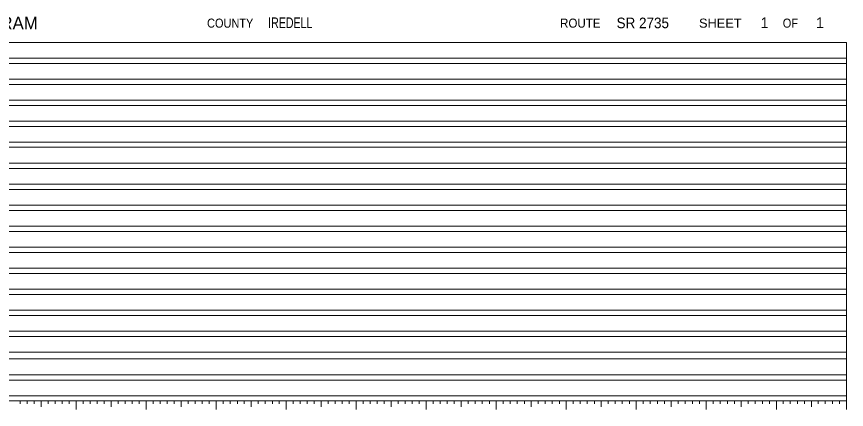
# Model space of a CAD drawing. Extents: x 3.43 to 12.38, y -6.32 to 0.5.
# Drawn here: x 7.452 to 12.384, y -1.836 to 0.499 of the extents above; entities that cross this region are included whole.
import ezdxf
from ezdxf.enums import TextEntityAlignment as Align

# ---------------------------------------------------------------- set-up
doc = ezdxf.new("R2010")
doc.units = 0
doc.header["$LTSCALE"] = 0.017
doc.layers.add('1', color=7, linetype='Continuous', lineweight=13)

msp = doc.modelspace()

# ---------------------------------------------------------------- linework, layer by layer
at = {"layer": '1'}
for p, q in [((3.428, 0.346), (12.384, 0.346)), ((12.384, -1.786), (12.384, 0.346)), ((4.061, 0.251), (12.384, 0.251)), ((3.428, 0.221), (12.384, 0.221)), ((4.868, 0.127), (12.384, 0.127)), ((3.644, 0.095), (12.384, 0.095)), ((4.061, 0.002), (12.384, 0.002)), ((3.644, -0.029), (12.384, -0.029)), ((4.819, -0.122), (12.384, -0.122)), ((3.644, -0.154), (12.384, -0.154)), ((3.644, -0.278), (12.384, -0.278)), ((4.823, -0.248), (12.384, -0.248)), ((4.061, -0.373), (12.384, -0.373)), ((3.644, -0.404), (12.384, -0.404)), ((3.644, -0.529), (12.384, -0.529)), ((4.626, -0.497), (12.384, -0.497)), ((4.57, -0.622), (12.384, -0.622)), ((3.644, -0.653), (12.384, -0.653)), ((3.644, -0.778), (12.384, -0.778)), ((4.666, -0.747), (12.384, -0.747)), ((4.776, -0.872), (12.384, -0.872)), ((3.644, -0.903), (12.384, -0.903)), ((3.644, -1.028), (12.384, -1.028)), ((4.061, -0.997), (12.384, -0.997)), ((4.061, -1.121), (12.384, -1.121)), ((3.644, -1.153), (12.384, -1.153)), ((3.644, -1.277), (12.384, -1.277)), ((4.061, -1.247), (12.384, -1.247)), ((4.061, -1.371), (12.384, -1.371)), ((3.644, -1.403), (12.384, -1.403)), ((4.061, -1.495), (12.384, -1.495)), ((3.428, -1.536), (12.384, -1.536)), ((4.061, -1.63), (12.384, -1.63)), ((4.061, -1.755), (12.384, -1.755)), ((7.473, -1.803), (7.473, -1.786)), ((7.515, -1.803), (7.515, -1.786)), ((7.556, -1.803), (7.556, -1.786)), ((7.598, -1.82), (7.598, -1.786)), ((7.639, -1.803), (7.639, -1.786)), ((7.681, -1.803), (7.681, -1.786)), ((7.723, -1.803), (7.723, -1.786)), ((7.765, -1.803), (7.765, -1.786)), ((7.806, -1.836), (7.806, -1.786)), ((7.847, -1.803), (7.847, -1.786)), ((7.889, -1.803), (7.889, -1.786)), ((7.931, -1.803), (7.931, -1.786)), ((7.973, -1.803), (7.973, -1.786)), ((8.014, -1.82), (8.014, -1.786)), ((8.055, -1.803), (8.055, -1.786)), ((8.097, -1.803), (8.097, -1.786)), ((8.139, -1.803), (8.139, -1.786)), ((8.181, -1.803), (8.181, -1.786)), ((8.222, -1.836), (8.222, -1.786)), ((8.264, -1.803), (8.264, -1.786)), ((8.305, -1.803), (8.305, -1.786)), ((8.347, -1.803), (8.347, -1.786)), ((8.389, -1.803), (8.389, -1.786)), ((8.43, -1.82), (8.43, -1.786)), ((8.472, -1.803), (8.472, -1.786)), ((8.513, -1.803), (8.513, -1.786)), ((8.555, -1.803), (8.555, -1.786)), ((8.597, -1.803), (8.597, -1.786)), ((8.638, -1.836), (8.638, -1.786)), ((8.68, -1.803), (8.68, -1.786)), ((8.721, -1.803), (8.721, -1.786)), ((8.764, -1.803), (8.764, -1.786)), ((8.805, -1.803), (8.805, -1.786)), ((8.846, -1.82), (8.846, -1.786)), ((8.888, -1.803), (8.888, -1.786)), ((8.929, -1.803), (8.929, -1.786)), ((8.972, -1.803), (8.972, -1.786)), ((9.013, -1.803), (9.013, -1.786)), ((9.054, -1.836), (9.054, -1.786)), ((9.096, -1.803), (9.096, -1.786)), ((9.137, -1.803), (9.137, -1.786)), ((9.18, -1.803), (9.18, -1.786)), ((9.221, -1.803), (9.221, -1.786)), ((9.263, -1.82), (9.263, -1.786)), ((9.304, -1.803), (9.304, -1.786)), ((9.345, -1.803), (9.345, -1.786)), ((9.388, -1.803), (9.388, -1.786)), ((9.429, -1.803), (9.429, -1.786)), ((9.471, -1.836), (9.471, -1.786)), ((9.512, -1.803), (9.512, -1.786)), ((9.553, -1.803), (9.553, -1.786)), ((9.596, -1.803), (9.596, -1.786)), ((9.637, -1.803), (9.637, -1.786)), ((9.679, -1.82), (9.679, -1.786)), ((9.72, -1.803), (9.72, -1.786)), ((9.761, -1.803), (9.761, -1.786)), ((9.804, -1.803), (9.804, -1.786)), ((9.845, -1.803), (9.845, -1.786)), ((9.887, -1.836), (9.887, -1.786)), ((9.928, -1.803), (9.928, -1.786)), ((9.97, -1.803), (9.97, -1.786)), ((10.012, -1.803), (10.012, -1.786)), ((10.053, -1.803), (10.053, -1.786)), ((10.095, -1.82), (10.095, -1.786)), ((10.136, -1.803), (10.136, -1.786)), ((10.178, -1.803), (10.178, -1.786)), ((10.22, -1.803), (10.22, -1.786)), ((10.262, -1.803), (10.262, -1.786)), ((10.303, -1.836), (10.303, -1.786)), ((10.344, -1.803), (10.344, -1.786)), ((10.386, -1.803), (10.386, -1.786)), ((10.428, -1.803), (10.428, -1.786)), ((10.47, -1.803), (10.47, -1.786)), ((10.511, -1.82), (10.511, -1.786)), ((10.552, -1.803), (10.552, -1.786)), ((10.594, -1.803), (10.594, -1.786)), ((10.636, -1.803), (10.636, -1.786)), ((10.678, -1.803), (10.678, -1.786)), ((10.719, -1.836), (10.719, -1.786)), ((10.76, -1.803), (10.76, -1.786)), ((10.802, -1.803), (10.802, -1.786)), ((10.844, -1.803), (10.844, -1.786)), ((10.886, -1.803), (10.886, -1.786)), ((10.927, -1.82), (10.927, -1.786)), ((10.969, -1.803), (10.969, -1.786)), ((11.01, -1.803), (11.01, -1.786)), ((11.052, -1.803), (11.052, -1.786)), ((11.094, -1.803), (11.094, -1.786)), ((11.135, -1.836), (11.135, -1.786)), ((11.177, -1.803), (11.177, -1.786)), ((11.218, -1.803), (11.218, -1.786)), ((11.261, -1.803), (11.261, -1.786)), ((11.302, -1.803), (11.302, -1.786)), ((11.343, -1.82), (11.343, -1.786)), ((11.385, -1.803), (11.385, -1.786)), ((11.426, -1.803), (11.426, -1.786)), ((11.469, -1.803), (11.469, -1.786)), ((11.51, -1.803), (11.51, -1.786)), ((11.551, -1.836), (11.551, -1.786)), ((11.593, -1.803), (11.593, -1.786)), ((11.634, -1.803), (11.634, -1.786)), ((11.677, -1.803), (11.677, -1.786)), ((11.718, -1.803), (11.718, -1.786)), ((11.759, -1.82), (11.759, -1.786)), ((11.801, -1.803), (11.801, -1.786)), ((11.842, -1.803), (11.842, -1.786)), ((11.885, -1.803), (11.885, -1.786)), ((11.926, -1.803), (11.926, -1.786)), ((11.968, -1.836), (11.968, -1.786)), ((12.009, -1.803), (12.009, -1.786)), ((12.05, -1.803), (12.05, -1.786)), ((12.093, -1.803), (12.093, -1.786)), ((12.134, -1.803), (12.134, -1.786)), ((12.176, -1.82), (12.176, -1.786)), ((12.217, -1.803), (12.217, -1.786)), ((12.258, -1.803), (12.258, -1.786)), ((12.301, -1.803), (12.301, -1.786)), ((12.342, -1.803), (12.342, -1.786)), ((12.384, -1.836), (12.384, -1.786))]:
    msp.add_line(p, q, dxfattribs=at)
for points in [[(3.428, -1.662), (4.061, -1.662), (12.384, -1.662)], [(3.428, -1.786), (4.061, -1.786), (12.384, -1.786)]]:
    msp.add_lwpolyline(points, dxfattribs=at)

# ---------------------------------------------------------------- texts
msp.add_text('NORTH CAROLINA STATE HIGHWAY CONSTRUCTION AND INVENTORY DIAGRAM', height=0.0749, dxfattribs=at).set_placement((3.644, 0.423))
for s, width, p in [('IREDELL', 0.75, (8.947, 0.431)), ('SR 2735', 0.95, (11.018, 0.43))]:
    msp.add_text(s, height=0.063, dxfattribs=dict(at, width=width)).set_placement(p)
for p in [(11.8976, 0.431), (12.2266, 0.431)]:
    msp.add_text('1', height=0.063, dxfattribs=at).set_placement(p, align=Align.CENTER)
for s, width, p in [('COUNTY', 0.9, (8.7215, 0.433)), ('ROUTE', 0.95, (10.8025, 0.433)), ('SHEET', 1.05, (11.6345, 0.433)), ('OF', 0.9, (12.051, 0.433))]:
    msp.add_text(s, height=0.0541, dxfattribs=dict(at, width=width)).set_placement(p, align=Align.CENTER)

doc.saveas('drawing.dxf')
